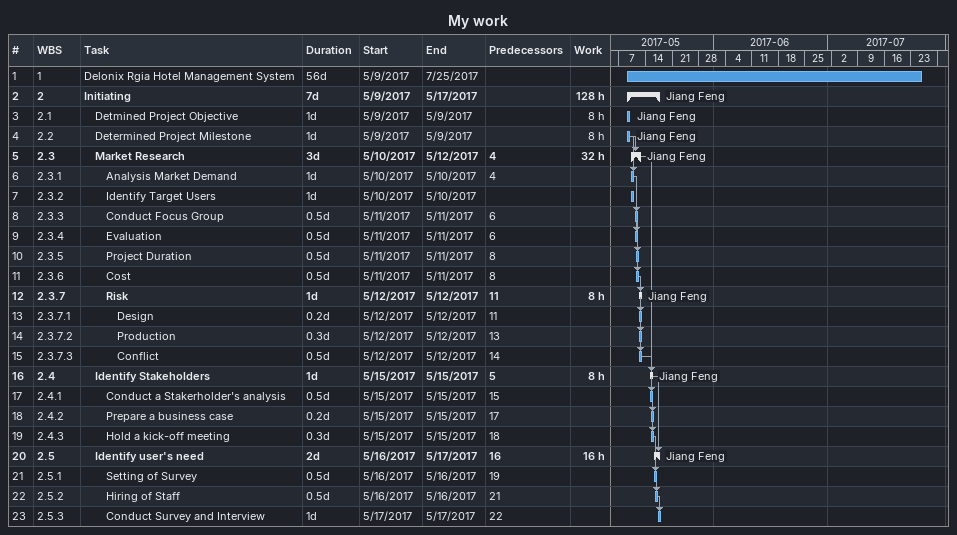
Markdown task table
My work

| ID | WBS | Task | Duration | Start | Finish | Predecessors | Resources | Work (h) |
|---|---|---|---|---|---|---|---|---|
| 1 | 1 | Delonix Rgia Hotel Management System | 56d | 2017-05-09 | 2017-07-25 |  |  |  |
| 2 | 2 | **Initiating** | 7d | 2017-05-09 | 2017-05-17 |  | Jiang Feng | 128 |
| 3 | 2.1 | Detmined Project Objective | 1d | 2017-05-09 | 2017-05-09 |  | Jiang Feng | 8 |
| 4 | 2.2 | Determined Project Milestone | 1d | 2017-05-09 | 2017-05-09 |  | Jiang Feng | 8 |
| 5 | 2.3 | **Market Research** | 3d | 2017-05-10 | 2017-05-12 | 4 | Jiang Feng | 32 |
| 6 | 2.3.1 | Analysis Market Demand | 1d | 2017-05-10 | 2017-05-10 | 4 |  |  |
| 7 | 2.3.2 | Identify Target Users | 1d | 2017-05-10 | 2017-05-10 |  |  |  |
| 8 | 2.3.3 | Conduct Focus Group | 0.5d | 2017-05-11 | 2017-05-11 | 6 |  |  |
| 9 | 2.3.4 | Evaluation | 0.5d | 2017-05-11 | 2017-05-11 | 6 |  |  |
| 10 | 2.3.5 | Project Duration | 0.5d | 2017-05-11 | 2017-05-11 | 8 |  |  |
| 11 | 2.3.6 | Cost | 0.5d | 2017-05-11 | 2017-05-11 | 8 |  |  |
| 12 | 2.3.7 | **Risk** | 1d | 2017-05-12 | 2017-05-12 | 11 | Jiang Feng | 8 |
| 13 | 2.3.7.1 | Design | 0.2d | 2017-05-12 | 2017-05-12 | 11 |  |  |
| 14 | 2.3.7.2 | Production | 0.3d | 2017-05-12 | 2017-05-12 | 13 |  |  |
| 15 | 2.3.7.3 | Conflict | 0.5d | 2017-05-12 | 2017-05-12 | 14 |  |  |
| 16 | 2.4 | **Identify Stakeholders** | 1d | 2017-05-15 | 2017-05-15 | 5 | Jiang Feng | 8 |
| 17 | 2.4.1 | Conduct a Stakerholder's analysis | 0.5d | 2017-05-15 | 2017-05-15 | 15 |  |  |
| 18 | 2.4.2 | Prepare a business case | 0.2d | 2017-05-15 | 2017-05-15 | 17 |  |  |
| 19 | 2.4.3 | Hold a kick-off meeting | 0.3d | 2017-05-15 | 2017-05-15 | 18 |  |  |
| 20 | 2.5 | **Identify user's need** | 2d | 2017-05-16 | 2017-05-17 | 16 | Jiang Feng | 16 |
| 21 | 2.5.1 | Setting of Survey | 0.5d | 2017-05-16 | 2017-05-16 | 19 |  |  |
| 22 | 2.5.2 | Hiring of Staff | 0.5d | 2017-05-16 | 2017-05-16 | 21 |  |  |
| 23 | 2.5.3 | Conduct Survey and Interview | 1d | 2017-05-17 | 2017-05-17 | 22 |  |  |
